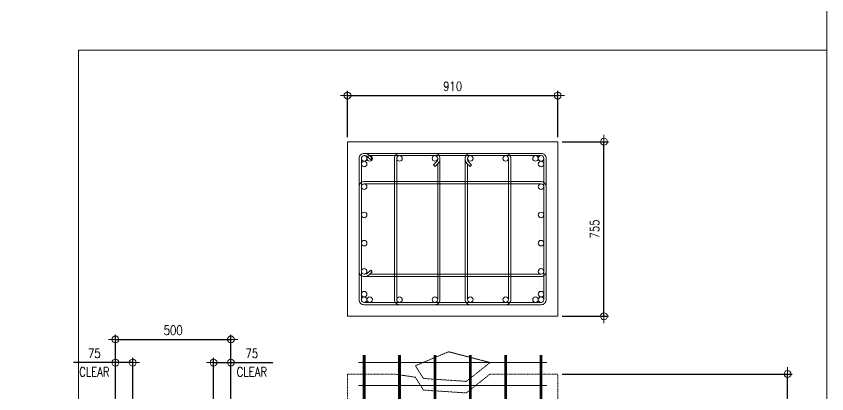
# Model space of a CAD drawing. Header units: millimetres. Extents: x 306431 to 569278, y -16030 to 119854.
# Drawn here: x 565769 to 569278, y -9380 to -7747 of the extents above; entities that cross this region are included whole.
import ezdxf

# ---------------------------------------------------------------- set-up
doc = ezdxf.new("R2010")
doc.units = ezdxf.units.MM
doc.header["$MEASUREMENT"] = 0
doc.linetypes.add('HIDDEN', pattern=[0.375, 0.25, -0.125])
doc.layers.get('0').update_dxf_attribs({"lineweight": 9})
for name, color, linetype, lineweight in [('CUT SECTION 020', 5, 'Continuous', 20), ('DR', 7, 'Continuous', 9), ('DRB001', 2, 'Continuous', 20), ('DRB002', 23, 'Continuous', 18), ('S-ANNO-DIMS', 252, 'Continuous', 5), ('S_foundation', 4, 'HIDDEN', 20)]:
    doc.layers.add(name, color=color, linetype=linetype, lineweight=lineweight)
doc.layers.add('S-DETL-GRID', color=62, linetype='Continuous', lineweight=9, plot=False)
doc.styles.add('240', font='simplex.shx', dxfattribs={"width": 0.8, "height": 40})
doc.dimstyles.new('DIM_20', dxfattribs={"dimtxt": 40, "dimasz": 0.2, "dimexe": 20, "dimexo": 20, "dimgap": 20, "dimtad": 1, "dimdec": 0, "dimrnd": 1, "dimdsep": 46, "dimtxsty": '240', "dimblk1": 'ESCADIM_ARW', "dimblk2": 'ESCADIM_ARW', "dimsah": 1, "dimcen": 50, "dimclrd": 256, "dimclre": 256, "dimclrt": 52, "dimadec": 0, "dimazin": 0, "dimtfac": 1, "dimtdec": 0, "dimtofl": 0, "dimtmove": 0, "dimatfit": 3, "dimldrblk": 'ESCADIM_ARW', "dimfxl": 1, "dimtolj": 1, "dimtzin": 0, "dimarcsym": 0})

# ---------------------------------------------------------------- blocks, each defined once
blk = doc.blocks.new('ESCADIM_ARW')
at = {"color": 7}
blk.add_line((-150, 0), (150, 0), dxfattribs=at)
blk.add_circle((0, 0), 75, dxfattribs=at)
blk = doc.blocks.new('*D73')
at = {"layer": 'Defpoints', "color": 0, "transparency": 16777216}
for p in [(568113.3, -9294.7, 0), (569108.3, -9294.7), (568458.3, -10294.7, 0)]:
    blk.add_point(p, dxfattribs=at)
at = {"layer": 'S-ANNO-DIMS', "lineweight": -2, "transparency": 16777216}
for p, q in [((568133.3, -9294.7), (569128.3, -9294.7)), ((569108.3, -10294.5), (569108.3, -9294.9)), ((568478.3, -10294.7), (569128.3, -10294.7))]:
    blk.add_line(p, q, dxfattribs=at)
at = {"layer": 'S-ANNO-DIMS', "lineweight": -2, "transparency": 16777216, "xscale": 0.2, "yscale": 0.2, "zscale": 0.2}
for p, rotation in [((569108.3, -9294.7), 90), ((569108.3, -10294.7), 270)]:
    blk.add_blockref('ESCADIM_ARW', p, dxfattribs=dict(at, rotation=rotation))
at = {"layer": 'S-ANNO-DIMS', "color": 52, "transparency": 16777216, "insert": (569068.3, -9794.7), "char_height": 40, "attachment_point": 5, "rotation": 90, "style": '240'}
blk.add_mtext('\\A1;VARIES', dxfattribs=at)
blk = doc.blocks.new('*D74')
at = {"layer": 'Defpoints', "color": 0, "transparency": 16777216}
for p in [(568113.3, -8289.7, 0), (568313.3, -8289.7), (568113.3, -9044.7, 0)]:
    blk.add_point(p, dxfattribs=at)
at = {"layer": 'S-ANNO-DIMS', "lineweight": -2, "transparency": 16777216}
for p, q in [((568133.3, -8289.7), (568333.3, -8289.7)), ((568313.3, -9044.5), (568313.3, -8289.9)), ((568133.3, -9044.7), (568333.3, -9044.7))]:
    blk.add_line(p, q, dxfattribs=at)
at = {"layer": 'S-ANNO-DIMS', "lineweight": -2, "transparency": 16777216, "xscale": 0.2, "yscale": 0.2, "zscale": 0.2}
for p, rotation in [((568313.3, -8289.7), 90), ((568313.3, -9044.7), 270)]:
    blk.add_blockref('ESCADIM_ARW', p, dxfattribs=dict(at, rotation=rotation))
at = {"layer": 'S-ANNO-DIMS', "color": 52, "transparency": 16777216, "insert": (568273.3, -8667.2), "char_height": 40, "attachment_point": 5, "rotation": 90, "style": '240'}
blk.add_mtext('\\A1;755', dxfattribs=at)
blk = doc.blocks.new('*D75')
at = {"layer": 'Defpoints', "color": 0, "transparency": 16777216}
for p in [(568113.3, -8089.7), (567203.3, -8289.7, 0), (568113.3, -8289.7, 0)]:
    blk.add_point(p, dxfattribs=at)
at = {"layer": 'S-ANNO-DIMS', "lineweight": -2, "transparency": 16777216}
for p, q in [((567203.3, -8269.7), (567203.3, -8069.7)), ((568113.3, -8269.7), (568113.3, -8069.7)), ((567203.5, -8089.7), (568113.1, -8089.7))]:
    blk.add_line(p, q, dxfattribs=at)
at = {"layer": 'S-ANNO-DIMS', "lineweight": -2, "transparency": 16777216, "xscale": 0.2, "yscale": 0.2, "zscale": 0.2, "rotation": 180}
blk.add_blockref('ESCADIM_ARW', (567203.3, -8089.7), dxfattribs=at)
at = {"layer": 'S-ANNO-DIMS', "lineweight": -2, "transparency": 16777216, "xscale": 0.2, "yscale": 0.2, "zscale": 0.2}
blk.add_blockref('ESCADIM_ARW', (568113.3, -8089.7), dxfattribs=at)
at = {"layer": 'S-ANNO-DIMS', "color": 52, "transparency": 16777216, "insert": (567658.3, -8049.7), "char_height": 40, "attachment_point": 5, "style": '240'}
blk.add_mtext('\\A1;910', dxfattribs=at)
blk = doc.blocks.new('*D77')
at = {"layer": 'Defpoints', "color": 0, "transparency": 16777216}
for p in [(566698.3, -9244.9), (566698.3, -9444.9, 0), (566623.3, -9544.4, 0)]:
    blk.add_point(p, dxfattribs=at)
at = {"layer": 'S-ANNO-DIMS', "lineweight": -2, "transparency": 16777216}
for p, q in [((566623.3, -9524.4), (566623.3, -9224.9)), ((566698.3, -9424.9), (566698.3, -9224.9)), ((566623.5, -9244.9), (566698.1, -9244.9)), ((566698.3, -9244.9), (566880.2, -9244.9))]:
    blk.add_line(p, q, dxfattribs=at)
at = {"layer": 'S-ANNO-DIMS', "lineweight": -2, "transparency": 16777216, "xscale": 0.2, "yscale": 0.2, "zscale": 0.2, "rotation": 180}
blk.add_blockref('ESCADIM_ARW', (566623.3, -9244.9), dxfattribs=at)
at = {"layer": 'S-ANNO-DIMS', "lineweight": -2, "transparency": 16777216, "xscale": 0.2, "yscale": 0.2, "zscale": 0.2}
blk.add_blockref('ESCADIM_ARW', (566698.3, -9244.9), dxfattribs=at)
at = {"layer": 'S-ANNO-DIMS', "color": 52, "transparency": 16777216, "char_height": 40, "attachment_point": 5, "style": '240'}
for s, insert in [('\\A1;75', (566789.3, -9204.9)), ('\\A1;CLEAR', (566789.3, -9284.9))]:
    blk.add_mtext(s, dxfattribs=dict(at, insert=insert))
blk = doc.blocks.new('*D88')
at = {"layer": 'Defpoints', "color": 0, "transparency": 16777216}
for p in [(566698.3, -9144.9), (566198.3, -9444.9, 0), (566698.3, -9444.9, 0)]:
    blk.add_point(p, dxfattribs=at)
at = {"layer": 'S-ANNO-DIMS', "lineweight": -2, "transparency": 16777216}
for p, q in [((566198.3, -9424.9), (566198.3, -9124.9)), ((566198.5, -9144.9), (566698.1, -9144.9)), ((566698.3, -9424.9), (566698.3, -9124.9))]:
    blk.add_line(p, q, dxfattribs=at)
at = {"layer": 'S-ANNO-DIMS', "lineweight": -2, "transparency": 16777216, "xscale": 0.2, "yscale": 0.2, "zscale": 0.2, "rotation": 180}
blk.add_blockref('ESCADIM_ARW', (566198.3, -9144.9), dxfattribs=at)
at = {"layer": 'S-ANNO-DIMS', "lineweight": -2, "transparency": 16777216, "xscale": 0.2, "yscale": 0.2, "zscale": 0.2}
blk.add_blockref('ESCADIM_ARW', (566698.3, -9144.9), dxfattribs=at)
at = {"layer": 'S-ANNO-DIMS', "color": 52, "transparency": 16777216, "insert": (566448.3, -9104.9), "char_height": 40, "attachment_point": 5, "style": '240'}
blk.add_mtext('\\A1;500', dxfattribs=at)
blk = doc.blocks.new('*D89')
at = {"layer": 'Defpoints', "color": 0, "transparency": 16777216}
for p in [(566198.3, -9244.9), (566198.3, -9444.9, 0), (566273.3, -9544.4, 0)]:
    blk.add_point(p, dxfattribs=at)
at = {"layer": 'S-ANNO-DIMS', "lineweight": -2, "transparency": 16777216}
for p, q in [((566198.3, -9424.9), (566198.3, -9224.9)), ((566273.3, -9524.4), (566273.3, -9224.9)), ((566198.3, -9244.9), (566016.3, -9244.9)), ((566273.1, -9244.9), (566198.5, -9244.9))]:
    blk.add_line(p, q, dxfattribs=at)
at = {"layer": 'S-ANNO-DIMS', "lineweight": -2, "transparency": 16777216, "xscale": 0.2, "yscale": 0.2, "zscale": 0.2, "rotation": 180}
blk.add_blockref('ESCADIM_ARW', (566198.3, -9244.9), dxfattribs=at)
at = {"layer": 'S-ANNO-DIMS', "lineweight": -2, "transparency": 16777216, "xscale": 0.2, "yscale": 0.2, "zscale": 0.2}
blk.add_blockref('ESCADIM_ARW', (566273.3, -9244.9), dxfattribs=at)
at = {"layer": 'S-ANNO-DIMS', "color": 52, "transparency": 16777216, "char_height": 40, "attachment_point": 5, "style": '240'}
for s, insert in [('\\A1;75', (566107.2, -9204.9)), ('\\A1;CLEAR', (566107.2, -9284.9))]:
    blk.add_mtext(s, dxfattribs=dict(at, insert=insert))

msp = doc.modelspace()

# ---------------------------------------------------------------- linework, layer by layer
at = {"layer": 'CUT SECTION 020', "elevation": 0}
msp.add_lwpolyline([(568113.3, -8289.7), (568113.3, -9044.7), (567203.3, -9044.7), (567203.3, -8289.7)], close=True, dxfattribs=at)
at = {"layer": 'DR', "color": 2}
for p, q in [((567250.3, -9244.7, 0), (568066.3, -9244.7, 0)), ((567250.3, -9344.7, 0), (568066.3, -9344.7, 0))]:
    msp.add_line(p, q, dxfattribs=at)
at = {"layer": 'DR', "color": 254, "const_width": 12, "elevation": 0}
for points in [[(567275.3, -9212.7), (567275.3, -10669.7, -0.414214), (567250.3, -10694.7), (566975.3, -10694.7)], [(567428.5, -9212.7), (567428.5, -10669.7, -0.414214), (567403.5, -10694.7), (567128.5, -10694.7)], [(567888.1, -9212.7), (567888.1, -10669.7, 0.414214), (567913.1, -10694.7), (568188.1, -10694.7)], [(568041.3, -9212.7), (568041.3, -10669.7, 0.414214), (568066.3, -10694.7), (568341.3, -10694.7)]]:
    msp.add_lwpolyline(points, format="xyb", dxfattribs=at)
at = {"layer": 'DR', "color": 7, "const_width": 12, "elevation": 0}
for points in [[(567581.7, -9212.7), (567581.7, -10669.7, -0.414214), (567556.7, -10694.7), (567281.7, -10694.7)], [(567734.9, -9212.7), (567734.9, -10669.7, 0.414214), (567759.9, -10694.7), (568034.9, -10694.7)]]:
    msp.add_lwpolyline(points, format="xyb", dxfattribs=at)
at = {"layer": 'DRB001', "color": 7, "lineweight": 20}
for centre in [(567275.3, -8361.7, 0), (567299.3, -8361.7, 0), (567428.5, -8361.7, 0), (567581.7, -8361.7, 0), (567734.9, -8361.7, 0), (567888.1, -8361.7, 0), (568017.3, -8361.7, 0), (568041.3, -8361.7, 0), (567275.3, -8385.7, 0), (568041.3, -8385.7, 0), (567275.3, -8483.9, 0), (568041.3, -8483.9, 0), (567275.3, -8606.1, 0), (568041.3, -8606.1, 0), (567275.3, -8728.3, 0), (568041.3, -8728.3, 0), (567275.3, -8850.5, 0), (568041.3, -8850.5, 0), (567275.3, -8948.7, 0), (568041.3, -8948.7, 0), (567275.3, -8972.7, 0), (567299.3, -8972.7, 0), (567428.5, -8972.7, 0), (567581.7, -8972.7, 0), (567734.9, -8972.7, 0), (567888.1, -8972.7, 0), (568017.3, -8972.7, 0), (568041.3, -8972.7, 0)]:
    msp.add_circle(centre, 12, dxfattribs=at)
at = {"layer": 'DRB002', "color": 37, "lineweight": 18, "elevation": 0}
msp.add_lwpolyline([(567279, -8339.7), (568041.3, -8339.7, -0.414214), (568063.3, -8361.7), (568063.3, -8972.7, -0.414214), (568041.3, -8994.7), (567275.3, -8994.7, -0.414214), (567253.3, -8972.7), (567253.3, -8361.7, -0.414214), (567275.3, -8339.7), (567279, -8339.7, -0.198913), (567297.3, -8347.3), (567310.6, -8360.6), (567303.6, -8367.7), (567290.2, -8354.3, 0.198913), (567279, -8349.7), (567275.3, -8349.7, 0.414214), (567263.3, -8361.7), (567263.3, -8972.7, 0.414214), (567275.3, -8984.7), (568041.3, -8984.7, 0.414214), (568053.3, -8972.7), (568053.3, -8361.7, 0.414214), (568041.3, -8349.7), (567299.7, -8349.7)], format="xyb", dxfattribs=at)
at = {"layer": 'DRB002', "color": 252, "lineweight": 18, "elevation": 0}
for points in [[(567603.7, -8365.5), (567603.7, -8972.7, -0.414214), (567581.7, -8994.7), (567428.5, -8994.7, -0.414214), (567406.5, -8972.7), (567406.5, -8361.7, -0.414214), (567428.5, -8339.7), (567581.7, -8339.7, -0.414214), (567603.7, -8361.7), (567603.7, -8365.5, -0.198913), (567596.1, -8383.7), (567582.7, -8397.1), (567575.7, -8390), (567589, -8376.7, 0.198913), (567593.7, -8365.5), (567593.7, -8361.7, 0.414214), (567581.7, -8349.7), (567428.5, -8349.7, 0.414214), (567416.5, -8361.7), (567416.5, -8972.7, 0.414214), (567428.5, -8984.7), (567581.7, -8984.7, 0.414214), (567593.7, -8972.7), (567593.7, -8386.2)], [(567712.9, -8365.5), (567712.9, -8972.7, 0.414214), (567734.9, -8994.7), (567888.1, -8994.7, 0.414214), (567910.1, -8972.7), (567910.1, -8361.7, 0.414214), (567888.1, -8339.7), (567734.9, -8339.7, 0.414214), (567712.9, -8361.7), (567712.9, -8365.5, 0.198913), (567720.4, -8383.7), (567733.8, -8397.1), (567740.8, -8390), (567727.5, -8376.7, -0.198913), (567722.9, -8365.5), (567722.9, -8361.7, -0.414214), (567734.9, -8349.7), (567888.1, -8349.7, -0.414214), (567900.1, -8361.7), (567900.1, -8972.7, -0.414214), (567888.1, -8984.7), (567734.9, -8984.7, -0.414214), (567722.9, -8972.7), (567722.9, -8386.2)]]:
    msp.add_lwpolyline(points, format="xyb", dxfattribs=at)
at = {"layer": 'DRB002', "color": 254, "lineweight": 18, "elevation": 0}
msp.add_lwpolyline([(567279, -8872.5), (568041.3, -8872.5, 0.414214), (568063.3, -8850.5), (568063.3, -8483.9, 0.414214), (568041.3, -8461.9), (567275.3, -8461.9, 0.414214), (567253.3, -8483.9), (567253.3, -8850.5, 0.414214), (567275.3, -8872.5), (567279, -8872.5, 0.198913), (567297.3, -8865), (567310.6, -8851.6), (567303.6, -8844.5), (567290.2, -8857.9, -0.198913), (567279, -8862.5), (567275.3, -8862.5, -0.414214), (567263.3, -8850.5), (567263.3, -8483.9, -0.414214), (567275.3, -8471.9), (568041.3, -8471.9, -0.414214), (568053.3, -8483.9), (568053.3, -8850.5, -0.414214), (568041.3, -8862.5), (567299.7, -8862.5)], format="xyb", dxfattribs=at)
at = {"layer": 'S-DETL-GRID', "color": 252, "elevation": 0}
msp.add_lwpolyline([(549838.3, -2470), (569278.3, -2470), (569278.3, -16030), (549838.3, -16030)], close=True, dxfattribs=at)
at = {"layer": 'S-DETL-GRID', "elevation": 0}
msp.add_lwpolyline([(566038.3, -13318), (569278.3, -13318), (569278.3, -7894), (566038.3, -7894)], close=True, dxfattribs=at)
at = {"layer": 'S_foundation', "ltscale": 0.05, "elevation": 0}
for points in [[(567641.3, -9198), (567820.3, -9244.7), (567717.5, -9326.2), (567532, -9313.7), (567497, -9258.5), (567641.3, -9198)], [(568113.3, -10294.7), (568113.3, -9294.7), (567820.3, -9294.7), (567717.5, -9376.2), (567532, -9363.7), (567497, -9308.5), (567408.3, -9294.7), (567203.3, -9294.7), (567203.3, -10294.7), (566858.3, -10294.7), (566858.3, -11694.7), (567358.3, -11694.7), (567358.3, -10794.7), (567958.3, -10794.7), (567958.3, -11694.7), (568458.3, -11694.7), (568458.3, -10294.7), (568113.3, -10294.7)]]:
    msp.add_lwpolyline(points, dxfattribs=at)

# ---------------------------------------------------------------- dimensions: what is measured, and where the dimension line sits
at = {"layer": 'S-ANNO-DIMS'}
for base, p1, p2, angle, picture, middle in [((568113.3, -8089.7, 0), (567203.3, -8289.7, 0), (568113.3, -8289.7, 0), 180, '*D75', (567658.3, -8049.7, 0)), ((568313.3, -8289.7, 0), (568113.3, -9044.7, 0), (568113.3, -8289.7, 0), 270, '*D74', (568273.3, -8667.2, 0)), ((566698.3, -9144.9, 0), (566198.3, -9444.9, 0), (566698.3, -9444.9, 0), 180, '*D88', (566448.3, -9104.9, 0))]:
    dim = msp.add_linear_dim(base=base, p1=p1, p2=p2, angle=angle, dimstyle='DIM_20', dxfattribs=at)
    dim.commit()
    dim.dimension.update_dxf_attribs({"geometry": picture, "text_midpoint": middle})
for base, p1, p2, angle, text, picture, middle in [((566198.3, -9244.9, 0), (566273.3, -9544.4, 0), (566198.3, -9444.9, 0), 0, '<>\\XCLEAR', '*D89', (566107.2, -9244.9, 0)), ((566698.3, -9244.9, 0), (566623.3, -9544.4, 0), (566698.3, -9444.9, 0), 180, '<>\\XCLEAR', '*D77', (566789.3, -9244.9, 0)), ((569108.3, -9294.7, 0), (568458.3, -10294.7, 0), (568113.3, -9294.7, 0), 90, 'VARIES', '*D73', (569068.3, -9794.7, 0))]:
    dim = msp.add_linear_dim(base=base, p1=p1, p2=p2, angle=angle, text=text, dimstyle='DIM_20', dxfattribs=at)
    dim.commit()
    dim.dimension.update_dxf_attribs({"geometry": picture, "text_midpoint": middle})

doc.saveas('drawing.dxf')
